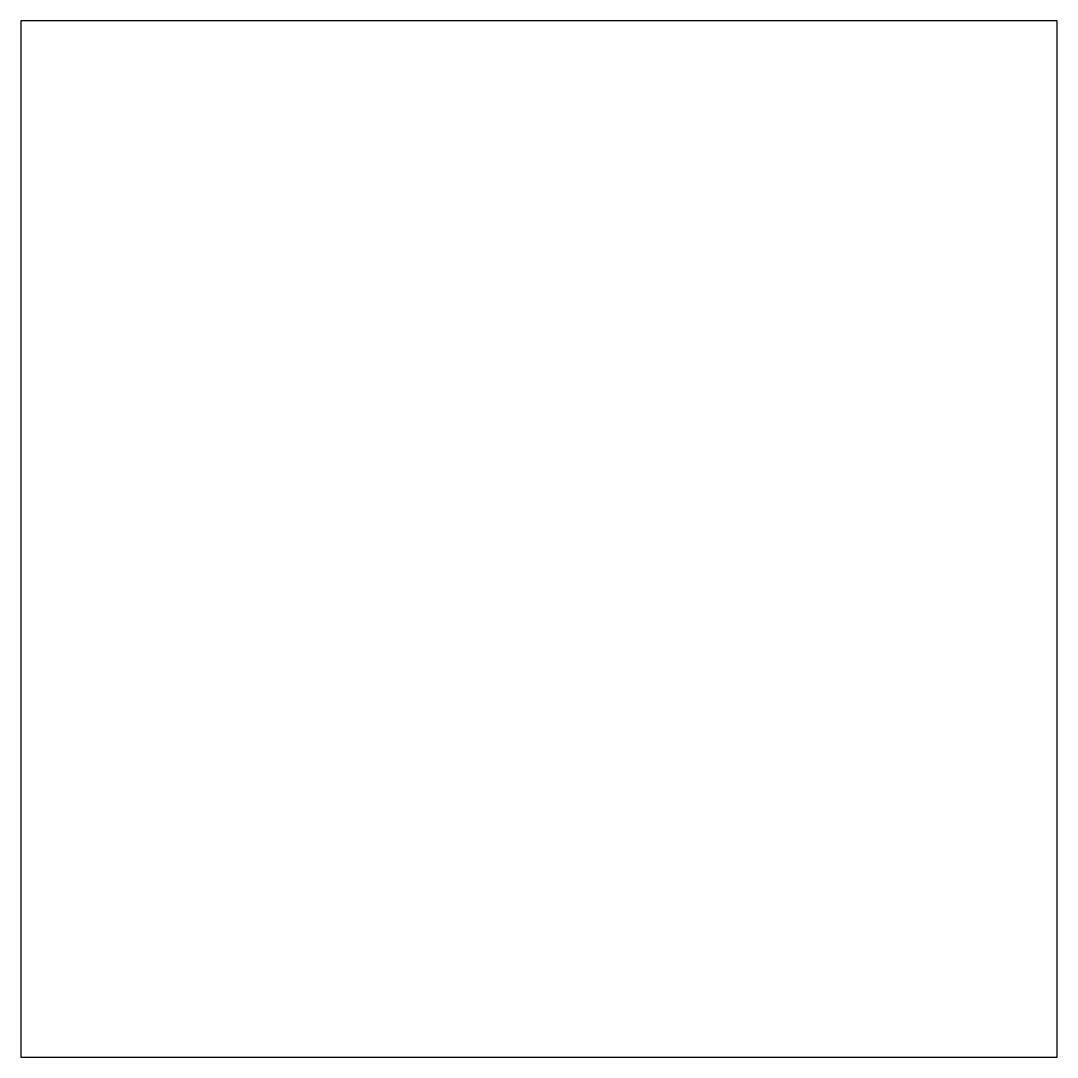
# Model space of a CAD drawing. Header units: millimetres. Extents: x 0 to 130, y 0 to 130.
import ezdxf

# ---------------------------------------------------------------- set-up
doc = ezdxf.new("R2010")
doc.units = ezdxf.units.MM

msp = doc.modelspace()

# ---------------------------------------------------------------- linework, layer by layer
at = {"layer": 'CUT'}
msp.add_lwpolyline([(0, 0), (130, 0), (130, 130), (0, 130)], close=True, dxfattribs=at)

doc.saveas('drawing.dxf')
